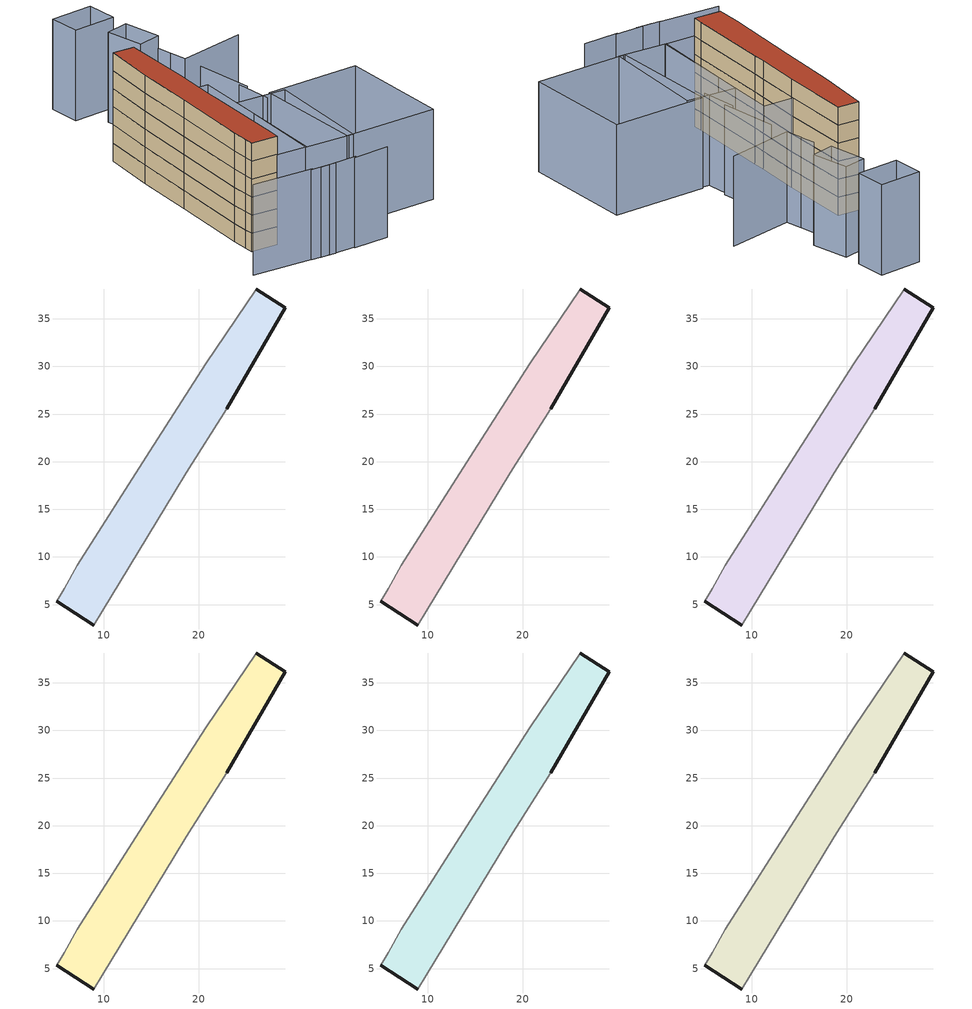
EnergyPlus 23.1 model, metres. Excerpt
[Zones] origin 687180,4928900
e78e7ffdd40fe2a4_F0_whole
 floor ground (EU_floor_Construction): 29.05,36.16 22.9,25.54 18.65,18.83 17.44,16.84 9.83,4.28 8.97,2.86 5.07,5.34 5.83,6.68 7.23,9.14 14.84,21.11 20.69,30.3 26.02,38.13 z0
 wall outside (EU_wall_Construction): 5.07,5.34 8.97,2.86 / 22.9,25.54 29.05,36.16 26.02,38.13 z0:3
 wall adiabatic (EU_wall_Construction): 8.97,2.86 9.83,4.28 17.44,16.84 18.65,18.83 22.9,25.54 / 26.02,38.13 20.69,30.3 14.84,21.11 7.23,9.14 5.83,6.68 5.07,5.34 z0:3
e78e7ffdd40fe2a4_F1_whole
 floor to e78e7ffdd40fe2a4_F0_whole (EU_floor_Construction): 29.05,36.16 22.9,25.54 18.65,18.83 17.44,16.84 9.83,4.28 8.97,2.86 5.07,5.34 5.83,6.68 7.23,9.14 14.84,21.11 20.69,30.3 26.02,38.13 z3
 wall outside (EU_wall_Construction): 5.07,5.34 8.97,2.86 / 22.9,25.54 29.05,36.16 26.02,38.13 z3:6
 wall adiabatic (EU_wall_Construction): 8.97,2.86 9.83,4.28 17.44,16.84 18.65,18.83 22.9,25.54 / 26.02,38.13 20.69,30.3 14.84,21.11 7.23,9.14 5.83,6.68 5.07,5.34 z3:6
e78e7ffdd40fe2a4_F2_whole
 floor to e78e7ffdd40fe2a4_F1_whole (EU_floor_Construction): 29.05,36.16 22.9,25.54 18.65,18.83 17.44,16.84 9.83,4.28 8.97,2.86 5.07,5.34 5.83,6.68 7.23,9.14 14.84,21.11 20.69,30.3 26.02,38.13 z6
 wall outside (EU_wall_Construction): 5.07,5.34 8.97,2.86 / 22.9,25.54 29.05,36.16 26.02,38.13 z6:9
 wall adiabatic (EU_wall_Construction): 8.97,2.86 9.83,4.28 17.44,16.84 18.65,18.83 22.9,25.54 / 26.02,38.13 20.69,30.3 14.84,21.11 7.23,9.14 5.83,6.68 5.07,5.34 z6:9
e78e7ffdd40fe2a4_F3_whole
 floor to e78e7ffdd40fe2a4_F2_whole (EU_floor_Construction): 29.05,36.16 22.9,25.54 18.65,18.83 17.44,16.84 9.83,4.28 8.97,2.86 5.07,5.34 5.83,6.68 7.23,9.14 14.84,21.11 20.69,30.3 26.02,38.13 z9
 wall outside (EU_wall_Construction): 5.07,5.34 8.97,2.86 / 22.9,25.54 29.05,36.16 26.02,38.13 z9:12
 wall adiabatic (EU_wall_Construction): 8.97,2.86 9.83,4.28 17.44,16.84 18.65,18.83 22.9,25.54 / 26.02,38.13 20.69,30.3 14.84,21.11 7.23,9.14 5.83,6.68 5.07,5.34 z9:12
e78e7ffdd40fe2a4_F4_whole
 floor to e78e7ffdd40fe2a4_F3_whole (EU_floor_Construction): 29.05,36.16 22.9,25.54 18.65,18.83 17.44,16.84 9.83,4.28 8.97,2.86 5.07,5.34 5.83,6.68 7.23,9.14 14.84,21.11 20.69,30.3 26.02,38.13 z12
 wall outside (EU_wall_Construction): 5.07,5.34 8.97,2.86 / 22.9,25.54 29.05,36.16 26.02,38.13 z12:15
 wall adiabatic (EU_wall_Construction): 8.97,2.86 9.83,4.28 17.44,16.84 18.65,18.83 22.9,25.54 / 26.02,38.13 20.69,30.3 14.84,21.11 7.23,9.14 5.83,6.68 5.07,5.34 z12:15
e78e7ffdd40fe2a4_F5_whole
 floor to e78e7ffdd40fe2a4_F4_whole (EU_floor_Construction): 29.05,36.16 22.9,25.54 18.65,18.83 17.44,16.84 9.83,4.28 8.97,2.86 5.07,5.34 5.83,6.68 7.23,9.14 14.84,21.11 20.69,30.3 26.02,38.13 z15
 wall outside (EU_wall_Construction): 5.07,5.34 8.97,2.86 / 22.9,25.54 29.05,36.16 26.02,38.13 z15:18
 wall adiabatic (EU_wall_Construction): 8.97,2.86 9.83,4.28 17.44,16.84 18.65,18.83 22.9,25.54 / 26.02,38.13 20.69,30.3 14.84,21.11 7.23,9.14 5.83,6.68 5.07,5.34 z15:18
 roof outside (EU_roof_Construction): 17.44,16.84 18.65,18.83 22.9,25.54 29.05,36.16 26.02,38.13 20.69,30.3 14.84,21.11 7.23,9.14 5.83,6.68 5.07,5.34 8.97,2.86 9.83,4.28 z18
shading: 7.61,-5.1 13.35,-8.17 / 12.84,-8.2 18.5,-11.02 / 6.12,-4.08 9.89,-6.4 / -2.53,1.53 6.47,-4.11 / 26.96,12.96 29.4,18.68 / 29.49,17.46 33.17,26.85 / 45.87,26.56 34.57,30.13 / 34.57,30.13 35.46,32.94 / 26.3,37.95 5.07,5.34 / 35.48,32.94 36.26,35.37 / 33.8,-11.54 19.47,-3.87 / 19.47,-3.87 28.73,13.43 / 28.73,13.43 43.06,5.76 / 43.06,5.76 33.8,-11.54 / 13.18,0.13 23.42,16.33 / 23.42,16.33 30.65,11.76 / 30.65,11.76 20.41,-4.44 / 20.41,-4.44 13.18,0.13 / 27.47,23.09 13.37,0.05 / 13.37,0.05 8.85,2.82 / 8.85,2.82 22.95,25.85 / 22.95,25.85 27.47,23.09 / 42.26,43.57 40.35,37.28 / 40.35,37.28 36.51,38.44 / 36.51,38.44 38.42,44.73 / 38.42,44.73 42.26,43.57 / 39.15,54.32 45.86,51.18 / 45.86,51.18 43.58,46.31 / 43.58,46.31 36.88,49.45 / 36.88,49.45 39.15,54.32 z0:15
[Building]
EU S2 Campaign: North Axis=0; Terrain=City; Solar Distribution=FullExterior
[Site:Location]
Bologna: Latitude=44.5; Longitude=11.25; Time Zone=1; Elevation=37
[SizingPeriod:WeatherFileDays]
AnnualSizingPeriod: Begin Month=1; Begin Day of Month=1; End Month=12; End Day of Month=31; Day of Week for Start Day=Monday; Use Weather File Daylight Saving Period=No; Use Weather File Rain and Snow Indicators=No
[MATERIAL]
EU_InternalMass_Material: Roughness=MediumRough; Thickness=0.1; Conductivity=1; Density=1800; Specific Heat=900; Thermal Absorptance=0.9; Solar Absorptance=0.7; Visible Absorptance=0.7
[MATERIAL:NOMASS] Roughness=MediumRough; Thermal Absorptance=0.9; Solar Absorptance=0.7; Visible Absorptance=0.7
Name | Thermal Resistance
EU_wall_NoMass | 0.890213
EU_roof_NoMass | 0.636128
EU_floor_NoMass | 0.79516
[CONSTRUCTION]
EU_wall_Construction: EU_wall_NoMass
EU_roof_Construction: EU_roof_NoMass
EU_floor_Construction: EU_floor_NoMass
EU_InternalMass_Construction: EU_InternalMass_Material
[ZONE] Type=1; Multiplier=1; Ceiling Height=autocalculate; Floor Area=autocalculate; Part of Total Floor Area=Yes
Name | Volume
e78e7ffdd40fe2a4_F0_whole | 513.041
e78e7ffdd40fe2a4_F1_whole; e78e7ffdd40fe2a4_F2_whole; e78e7ffdd40fe2a4_F3_whole; e78e7ffdd40fe2a4_F4_whole; e78e7ffdd40fe2a4_F5_whole | 513.042
[INTERNALMASS] Construction=EU_InternalMass_Construction; Surface Area=171.014
Name | Zone or ZoneList
e78e7ffdd40fe2a4_F0_whole_EU_InternalMass | e78e7ffdd40fe2a4_F0_whole
e78e7ffdd40fe2a4_F1_whole_EU_InternalMass | e78e7ffdd40fe2a4_F1_whole
e78e7ffdd40fe2a4_F2_whole_EU_InternalMass | e78e7ffdd40fe2a4_F2_whole
e78e7ffdd40fe2a4_F3_whole_EU_InternalMass | e78e7ffdd40fe2a4_F3_whole
e78e7ffdd40fe2a4_F4_whole_EU_InternalMass | e78e7ffdd40fe2a4_F4_whole
e78e7ffdd40fe2a4_F5_whole_EU_InternalMass | e78e7ffdd40fe2a4_F5_whole
[OTHEREQUIPMENT] Fuel Type=Electricity; Design Level Calculation Method=Watts/Area; Power per Zone Floor Area=1; Fraction Latent=0; Fraction Radiant=0; Fraction Lost=0; Carbon Dioxide Generation Rate=0; EndUse Subcategory=EU_Step8_InternalGains
Name | Zone or ZoneList or Space or SpaceList | Schedule
EU_Step8_InternalGain_e78e7ffdd40fe2a4_F0_whole_f000 | e78e7ffdd40fe2a4_F0_whole | EU_Step8_GainSchedule_e78e7ffdd40fe2a4_F0_whole_f000
EU_Step8_InternalGain_e78e7ffdd40fe2a4_F1_whole_f000 | e78e7ffdd40fe2a4_F1_whole | EU_Step8_GainSchedule_e78e7ffdd40fe2a4_F1_whole_f000
EU_Step8_InternalGain_e78e7ffdd40fe2a4_F2_whole_f000 | e78e7ffdd40fe2a4_F2_whole | EU_Step8_GainSchedule_e78e7ffdd40fe2a4_F2_whole_f000
EU_Step8_InternalGain_e78e7ffdd40fe2a4_F3_whole_f000 | e78e7ffdd40fe2a4_F3_whole | EU_Step8_GainSchedule_e78e7ffdd40fe2a4_F3_whole_f000
EU_Step8_InternalGain_e78e7ffdd40fe2a4_F4_whole_f000 | e78e7ffdd40fe2a4_F4_whole | EU_Step8_GainSchedule_e78e7ffdd40fe2a4_F4_whole_f000
EU_Step8_InternalGain_e78e7ffdd40fe2a4_F5_whole_f000 | e78e7ffdd40fe2a4_F5_whole | EU_Step8_GainSchedule_e78e7ffdd40fe2a4_F5_whole_f000
[ZONEVENTILATION:DESIGNFLOWRATE] Schedule=EU_AlwaysOn; Design Flow Rate Calculation Method=AirChanges/Hour; Air Changes per Hour=0.718634; Ventilation Type=Natural; Fan Pressure Rise=0; Fan Total Efficiency=1; Constant Term Coefficient=1; Temperature Term Coefficient=0; Velocity Term Coefficient=0; Velocity Squared Term Coefficient=0; Minimum Indoor Temperature=-100; Maximum Indoor Temperature=100; Delta Temperature=-100; Minimum Outdoor Temperature=-100; Maximum Outdoor Temperature=100; Maximum Wind Speed=40
Name | Zone or ZoneList or Space or SpaceList
EU_ConstantAir_e78e7ffdd40fe2a4_F0_whole | e78e7ffdd40fe2a4_F0_whole
EU_ConstantAir_e78e7ffdd40fe2a4_F1_whole | e78e7ffdd40fe2a4_F1_whole
EU_ConstantAir_e78e7ffdd40fe2a4_F2_whole | e78e7ffdd40fe2a4_F2_whole
EU_ConstantAir_e78e7ffdd40fe2a4_F3_whole | e78e7ffdd40fe2a4_F3_whole
EU_ConstantAir_e78e7ffdd40fe2a4_F4_whole | e78e7ffdd40fe2a4_F4_whole
EU_ConstantAir_e78e7ffdd40fe2a4_F5_whole | e78e7ffdd40fe2a4_F5_whole
[HVACTEMPLATE:THERMOSTAT] Constant Heating Setpoint=20; Constant Cooling Setpoint=50
EU_HeatOnly_e78e7ffdd40fe2a4_F0_whole; EU_HeatOnly_e78e7ffdd40fe2a4_F1_whole; EU_HeatOnly_e78e7ffdd40fe2a4_F2_whole; EU_HeatOnly_e78e7ffdd40fe2a4_F3_whole; EU_HeatOnly_e78e7ffdd40fe2a4_F4_whole; EU_HeatOnly_e78e7ffdd40fe2a4_F5_whole
[HVACTEMPLATE:ZONE:IDEALLOADSAIRSYSTEM] System Availability Schedule=EU_AlwaysOn; Maximum Heating Supply Air Temperature=50; Minimum Cooling Supply Air Temperature=13; Maximum Heating Supply Air Humidity Ratio=0.0156; Minimum Cooling Supply Air Humidity Ratio=0.0077; Heating Limit=NoLimit; Cooling Limit=NoLimit; Heating Availability Schedule=EU_AlwaysOn; Cooling Availability Schedule=EU_CoolingOff; Dehumidification Control Type=ConstantSensibleHeatRatio; Cooling Sensible Heat Ratio=0.7; Dehumidification Setpoint=60; Humidification Control Type=None; Humidification Setpoint=30; Outdoor Air Method=None; Outdoor Air Flow Rate per Person=0.00944; Outdoor Air Flow Rate per Zone Floor Area=0; Outdoor Air Flow Rate per Zone=0; Demand Controlled Ventilation Type=None; Outdoor Air Economizer Type=NoEconomizer; Heat Recovery Type=None; Sensible Heat Recovery Effectiveness=0.7; Latent Heat Recovery Effectiveness=0.65
Name | Template Thermostat
e78e7ffdd40fe2a4_F0_whole | EU_HeatOnly_e78e7ffdd40fe2a4_F0_whole
e78e7ffdd40fe2a4_F1_whole | EU_HeatOnly_e78e7ffdd40fe2a4_F1_whole
e78e7ffdd40fe2a4_F2_whole | EU_HeatOnly_e78e7ffdd40fe2a4_F2_whole
e78e7ffdd40fe2a4_F3_whole | EU_HeatOnly_e78e7ffdd40fe2a4_F3_whole
e78e7ffdd40fe2a4_F4_whole | EU_HeatOnly_e78e7ffdd40fe2a4_F4_whole
e78e7ffdd40fe2a4_F5_whole | EU_HeatOnly_e78e7ffdd40fe2a4_F5_whole
[SIZING:ZONE] Zone Cooling Design Supply Air Temperature Input Method=SupplyAirTemperature; Zone Cooling Design Supply Air Temperature=13; Zone Heating Design Supply Air Temperature Input Method=SupplyAirTemperature; Zone Heating Design Supply Air Temperature=50; Zone Cooling Design Supply Air Humidity Ratio=0.008; Zone Heating Design Supply Air Humidity Ratio=0.008; Cooling Design Air Flow Method=DesignDay; Cooling Design Air Flow Rate=0; Cooling Minimum Air Flow per Zone Floor Area=0.000762; Cooling Minimum Air Flow=0; Cooling Minimum Air Flow Fraction=0.2; Heating Design Air Flow Method=DesignDay; Heating Design Air Flow Rate=0; Heating Maximum Air Flow per Zone Floor Area=0.002032; Heating Maximum Air Flow=0.141576; Heating Maximum Air Flow Fraction=0.3; Account for Dedicated Outdoor Air System=No; Dedicated Outdoor Air System Control Strategy=NeutralSupplyAir; Dedicated Outdoor Air Low Setpoint Temperature for Design=autosize; Dedicated Outdoor Air High Setpoint Temperature for Design=autosize; Zone Load Sizing Method=Sensible Load Only No Latent Load; Zone Latent Cooling Design Supply Air Humidity Ratio Input Method=HumidityRatioDifference; Zone Cooling Design Supply Air Humidity Ratio Difference=0.005; Zone Latent Heating Design Supply Air Humidity Ratio Input Method=HumidityRatioDifference; Zone Humidification Design Supply Air Humidity Ratio Difference=0.005
e78e7ffdd40fe2a4_F0_whole; e78e7ffdd40fe2a4_F1_whole; e78e7ffdd40fe2a4_F2_whole; e78e7ffdd40fe2a4_F3_whole; e78e7ffdd40fe2a4_F4_whole; e78e7ffdd40fe2a4_F5_whole
[SCHEDULE:CONSTANT]
Name | Hourly Value
EU_AlwaysOn | 1
EU_CoolingOff | 0
[SCHEDULE:FILE] Column Number=1; Rows to Skip at Top=0; Number of Hours of Data=8760; Column Separator=Comma; Interpolate to Timestep=No; Minutes per Item=60; Adjust Schedule for Daylight Savings=Yes
Name | File
EU_Step8_GainSchedule_e78e7ffdd40fe2a4_F0_whole_f000 | ../../schedules/e78e7ffdd40fe2a4/e78e7ffdd40fe2a4_F0_whole_f000_gain.csv
EU_Step8_GainSchedule_e78e7ffdd40fe2a4_F1_whole_f000 | ../../schedules/e78e7ffdd40fe2a4/e78e7ffdd40fe2a4_F1_whole_f000_gain.csv
EU_Step8_GainSchedule_e78e7ffdd40fe2a4_F2_whole_f000 | ../../schedules/e78e7ffdd40fe2a4/e78e7ffdd40fe2a4_F2_whole_f000_gain.csv
EU_Step8_GainSchedule_e78e7ffdd40fe2a4_F3_whole_f000 | ../../schedules/e78e7ffdd40fe2a4/e78e7ffdd40fe2a4_F3_whole_f000_gain.csv
EU_Step8_GainSchedule_e78e7ffdd40fe2a4_F4_whole_f000 | ../../schedules/e78e7ffdd40fe2a4/e78e7ffdd40fe2a4_F4_whole_f000_gain.csv
EU_Step8_GainSchedule_e78e7ffdd40fe2a4_F5_whole_f000 | ../../schedules/e78e7ffdd40fe2a4/e78e7ffdd40fe2a4_F5_whole_f000_gain.csv
